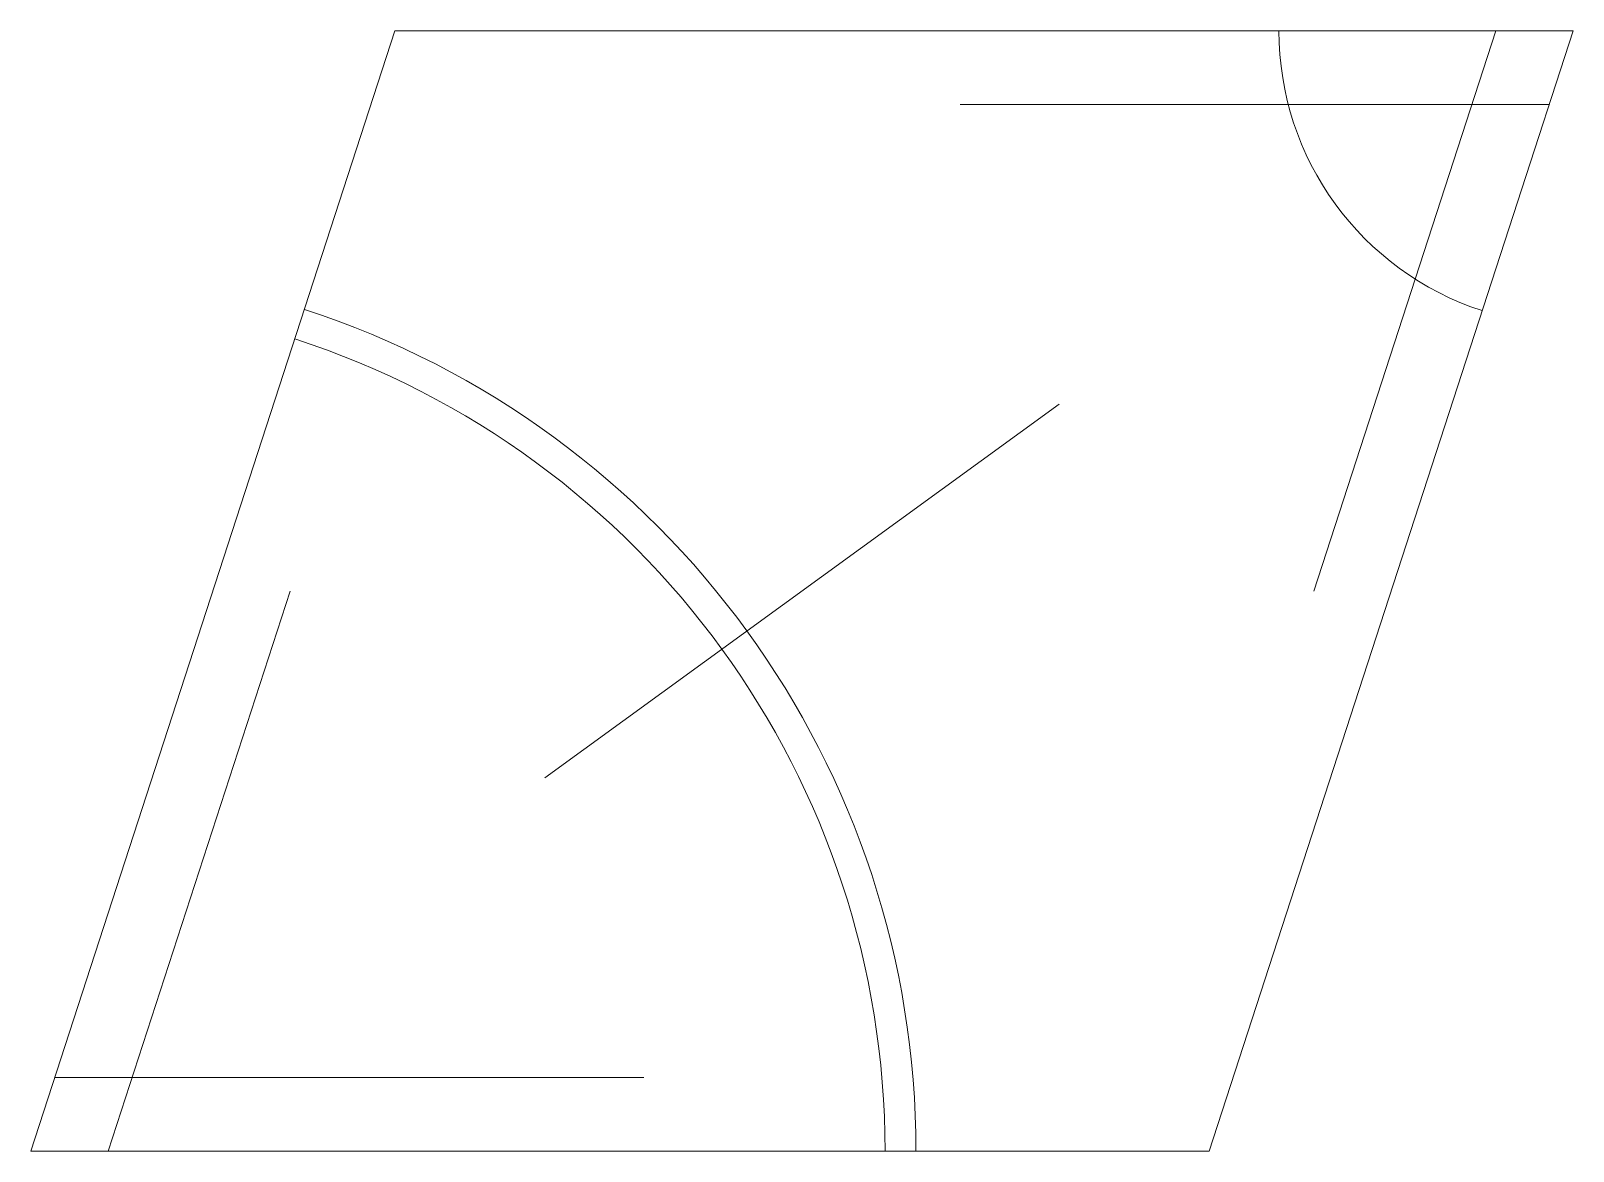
# Model space of a CAD drawing. Extents: x -38.9 to 13.5, y -4.7 to 33.3.
import ezdxf

# ---------------------------------------------------------------- set-up
doc = ezdxf.new("R2010")
doc.units = 0
doc.layers.add('s001-#def-active-grp', color=7, linetype='CONTINUOUS')

msp = doc.modelspace()

# ---------------------------------------------------------------- linework, layer by layer
at = {"layer": 's001-#def-active-grp', "color": 7, "linetype": 'CONTINUOUS', "lineweight": 15, "true_color": 0x000000}
for p, q in [((4.682, 14.296), (10.862, 33.317)), ((-7.322, 30.817), (12.678, 30.817)), ((-21.416, 7.956), (-3.963, 20.637)), ((-36.241, -4.725), (-30.061, 14.296)), ((-38.058, -2.225), (-18.058, -2.225))]:
    msp.add_line(p, q, dxfattribs=at)
msp.add_lwpolyline([(-38.87, -4.725), (1.13, -4.725), (13.491, 33.317), (-26.509, 33.317), (-38.87, -4.725)], dxfattribs=at)
for centre, radius, start, end in [((13.491, 33.317), 9.99, 180, -108), ((-38.87, -4.725), 30.05, 0, 72), ((-38.87, -4.725), 29, 0, 72)]:
    msp.add_arc(centre, radius, start, end, dxfattribs=at)

doc.saveas('drawing.dxf')
